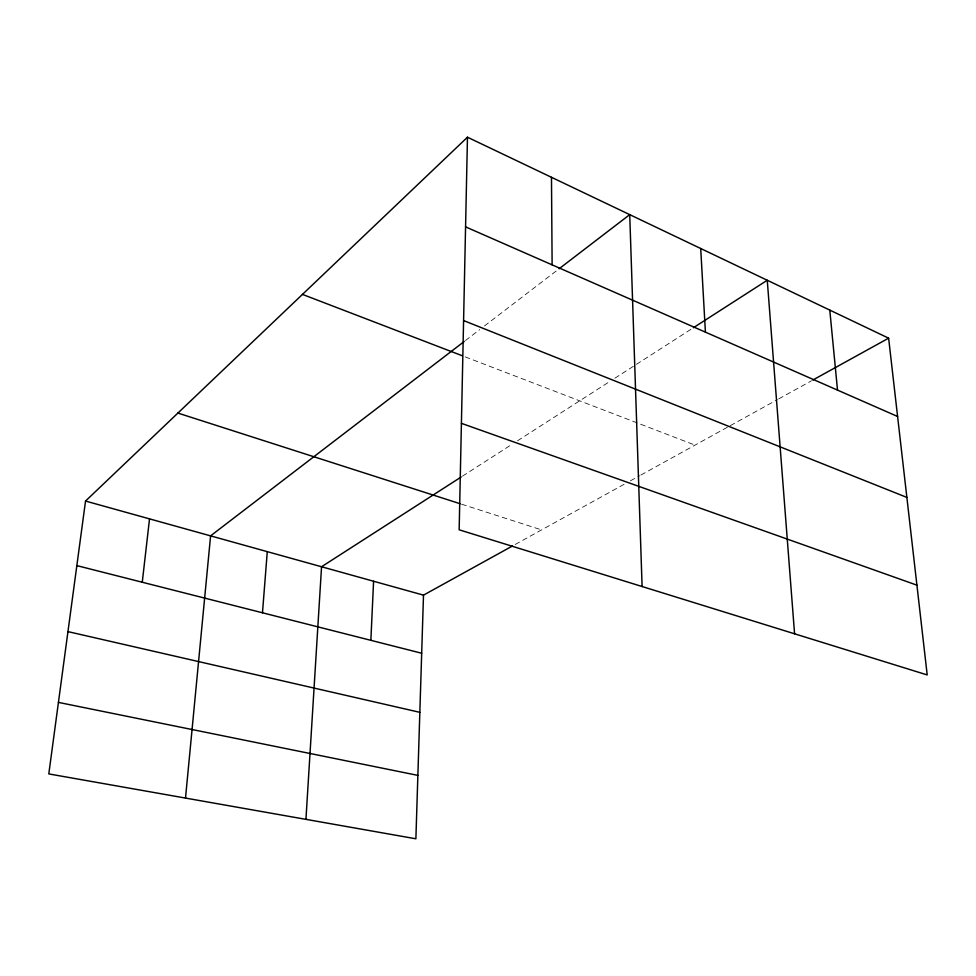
<?xml version="1.0" encoding="UTF-8"?>
<svg xmlns="http://www.w3.org/2000/svg" width="976" height="976" viewBox="0 0 976 976"><rect width="100%" height="100%" fill="white"/><g stroke="black" fill="none" stroke-linecap="round" stroke-linejoin="round"><path stroke-width="0.73" stroke-dasharray="4.88 3.66" d="M465.454 340.539L479.728 329.595M484.486 325.947L557.882 269.705M462.49 476.166L512.388 444.08M517.512 440.786L609.878 381.421M614.904 378.188L692.179 328.522M515.194 544.474L625.189 483.706M630.423 480.814L639.573 475.763M640.89 475.031L728.987 426.366M730.292 425.646L777.396 399.623M778.714 398.891L811.495 380.786M461.575 504.189L541.595 529.895M465.223 356.887L695.046 445.117"/><path stroke-width="1.46" d="M467.467 137.213L459.159 529.797L927.2 674.928L888.624 338.172L467.467 137.213L85.534 501.054L48.8 773.919L415.886 838.787L423.499 595.14L512.559 545.938M370.856 640.317L373.588 581.245M305.939 819.352L321.555 566.751L461.209 476.983M262.483 612.782L267.278 551.647M185.501 798.075L210.596 535.861L464.259 341.454M142.264 582.233L149.523 518.866M559.089 268.778L629.727 214.635L642.098 586.515M693.448 327.704L767.258 280.258L794.574 633.802M812.801 380.054L888.624 338.172M58.426 702.391L417.862 775.383M67.954 631.618L419.839 712.334M76.848 565.616L421.681 653.237M85.534 501.054L423.499 595.14M177.9 413.068L460.147 503.726M461.416 423.34L916.915 585.161M302.462 294.398L462.417 355.801M463.588 320.555L906.863 497.406M465.576 226.871L897.603 416.484M829.783 310.087L837.518 390.119M700.707 248.502L705.416 332.133M551.477 177.303L552.123 264.862"/></g></svg>
